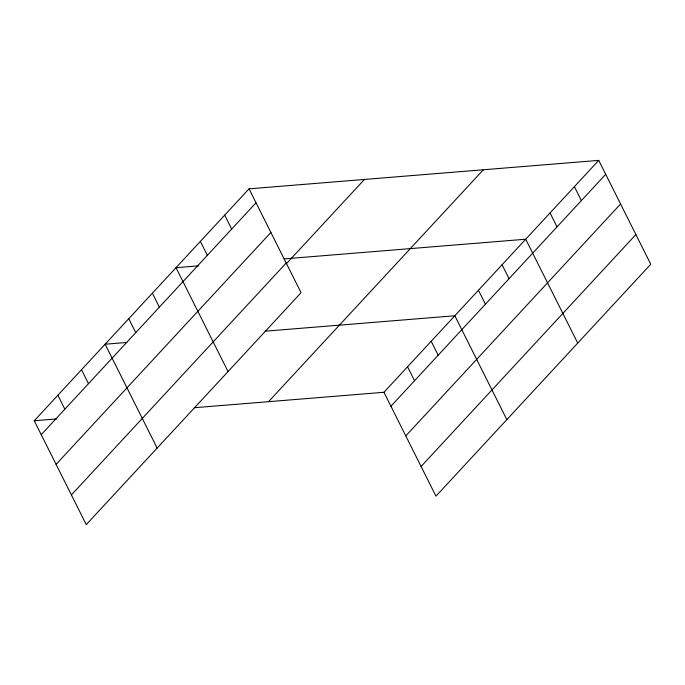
<?xml version="1.0" encoding="UTF-8"?>
<svg xmlns="http://www.w3.org/2000/svg" width="685" height="685" viewBox="0 0 685 685"><rect width="100%" height="100%" fill="white"/><g stroke="black" fill="none" stroke-linecap="round" stroke-linejoin="round"><path stroke-width="1.03" d="M249.04 188.837L301.066 292.709L86.267 524.624L34.25 420.753L249.04 188.837L598.733 160.376L650.75 264.247L435.96 496.163L383.934 392.291L194.232 407.729M41.228 434.692L256.027 202.777M56.093 464.37L270.892 232.455M71.403 494.947L286.202 263.031M286.399 263.708L364.437 179.444M268.537 401.684L483.336 169.769M383.934 392.291L598.733 160.376M390.921 406.231L605.711 174.315M405.785 435.908L620.576 203.993M421.095 466.485L635.885 234.57M198.684 265.84L176.011 267.689L228.036 371.561M284.198 258.879L525.703 239.228L577.72 343.099M126.768 342.457L105.13 344.221L157.148 448.093M265.112 331.197L454.823 315.759L506.84 419.631M34.25 420.753L56.915 418.903M574.39 186.654L581.368 200.602M550.046 212.941L557.025 226.881M502.071 264.735L509.058 278.675M478.447 290.243L485.425 304.191M431.19 341.267L438.177 355.207M407.566 366.775L414.545 380.723M224.697 215.116L231.684 229.064M200.354 241.403L207.341 255.342M152.387 293.197L159.365 307.137M128.763 318.705L135.741 332.653M81.506 369.729L88.485 383.668M57.874 395.236L64.861 409.185"/></g></svg>
